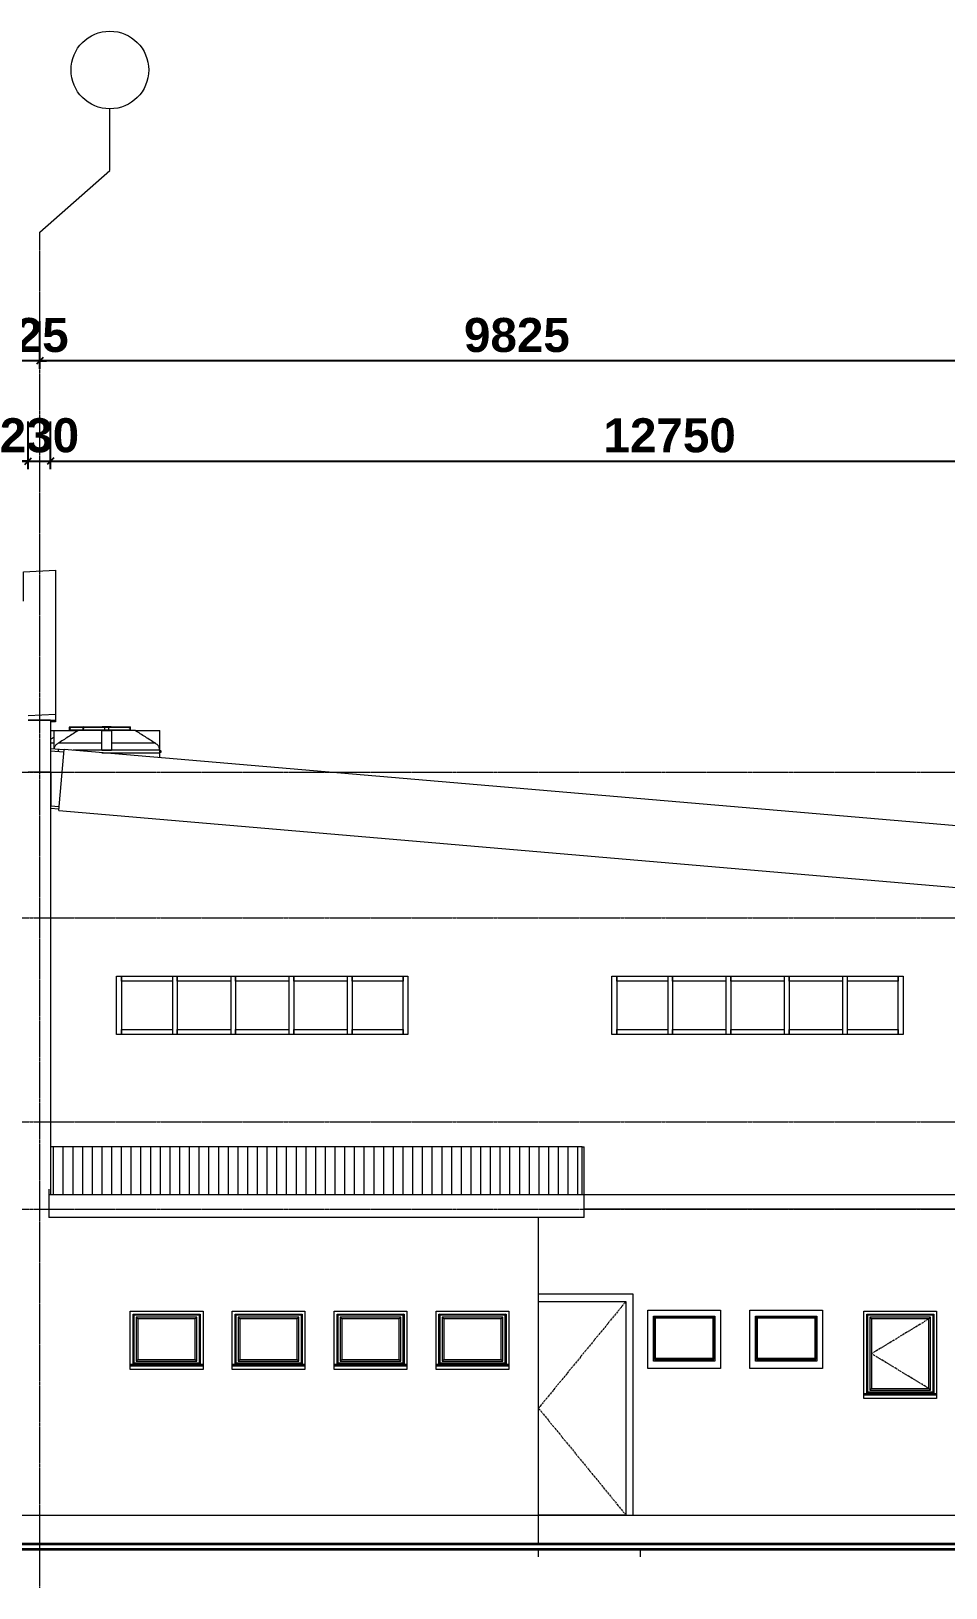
# Model space of a CAD drawing. Header units: inches. Extents: x 22 to 382261, y 22 to 371281.
# Drawn here: x 296022 to 305442, y 112858 to 128892 of the extents above; entities that cross this region are included whole.
import ezdxf

# ---------------------------------------------------------------- set-up
doc = ezdxf.new("R2010")
doc.units = ezdxf.units.IN
doc.header["$MEASUREMENT"] = 0
doc.linetypes.add('Centre', pattern=[31.75, 6.35, -4.7625, 15.875, -4.7625])
doc.linetypes.add('Grid Line 1_2_', pattern=[22.225, 12.7, -3.175, 3.175, -3.175])
for name, color, linetype, lineweight in [('A-ANNO-DIMS', 211, 'Continuous', 9), ('A-DOOR', 31, 'Continuous', 9), ('A-DOOR-FRAM', 31, 'Continuous', 9), ('A-FLOR', 192, 'Continuous', 9), ('A-FLOR-LEVL', 51, 'Continuous', 9), ('A-GLAZ', 151, 'Continuous', 9), ('A-GLAZ-CWMG', 51, 'Continuous', 9), ('A-ROOF', 132, 'Continuous', 9), ('A-ROOF-OTLN', 132, 'Continuous', 9), ('A-ROOF-PATT', 132, 'Continuous', 9), ('A-WALL', 113, 'Continuous', 9), ('I-WALL', 2, 'Continuous', 9), ('P-PIPE', 3, 'Continuous', 9), ('Q-CASE', 31, 'Continuous', 9), ('S-GRID', 1, 'Continuous', 9), ('S-GRID-IDEN', 1, 'Continuous', 9)]:
    doc.layers.add(name, color=color, linetype=linetype, lineweight=lineweight)
doc.styles.add('Arial_B', font='arialbd.ttf', dxfattribs={"height": 350.793651})
doc.dimstyles.new('2', dxfattribs={"dimscale": 304.8, "dimtxt": 346.888196, "dimasz": 0.221354, "dimexe": 1.338583, "dimexo": 0.0625, "dimgap": 0.278871, "dimtad": 1, "dimdec": 0, "dimzin": 0, "dimdsep": 46, "dimtxsty": 'Arial_B', "dimblk1": 'OBLIQUE', "dimblk2": 'OBLIQUE', "dimsah": 1, "dimcen": 0.09, "dimdle": 0.557743, "dimazin": 0, "dimtfac": 1, "dimtdec": 4, "dimtix": 1, "dimtmove": 0, "dimatfit": 3, "dimfxl": 0.557743, "dimfxlon": 1, "dimtvp": 1, "dimtolj": 1, "dimtzin": 0, "dimarcsym": 2})

# ---------------------------------------------------------------- blocks, each defined once
blk = doc.blocks.new('Windows_Sgl_Plain - 750 by 600-492824-Left Side Elevation - Callout 1')
at = {"layer": 'A-GLAZ'}
for p, q in [((4979, 2350), (5609, 2350)), ((4979, 1885), (4979, 2350)), ((4989, 2340), (4989, 1903)), ((4989, 2340), (5599, 2340)), ((4999, 2330), (4989, 2340)), ((4999, 1913), (4999, 2330)), ((4999, 2330), (5589, 2330)), ((5599, 2340), (5589, 2330)), ((5589, 2330), (5589, 1913)), ((5599, 1903), (5599, 2340)), ((5609, 2350), (5609, 1885)), ((5609, 1885), (4979, 1885)), ((4989, 1903), (4999, 1913)), ((4989, 1903), (5599, 1903)), ((5589, 1913), (4999, 1913)), ((5599, 1903), (5589, 1913))]:
    blk.add_line(p, q, dxfattribs=at)
blk = doc.blocks.new('Windows_Sgl_Plain - 750 by 900-492823-Left Side Elevation - Callout 1')
at = {"layer": 'A-GLAZ'}
for p, q in [((7174, 1553), (7174, 2370)), ((7185, 2359), (7174, 2370)), ((7174, 2370), (7864, 2370)), ((7185, 1564), (7185, 2359)), ((7853, 2359), (7185, 2359)), ((7224, 2320), (7206, 2337)), ((7206, 2337), (7206, 1586)), ((7831, 2337), (7206, 2337)), ((7224, 2320), (7224, 1603)), ((7814, 2320), (7224, 2320)), ((7831, 2337), (7814, 2320)), ((7814, 1603), (7814, 2320)), ((7831, 1586), (7831, 2337)), ((7864, 2370), (7853, 2359)), ((7853, 2359), (7853, 1564)), ((7864, 2370), (7864, 1553)), ((7144, 1551), (7894, 1551)), ((7894, 1550), (7144, 1550)), ((7894, 1545), (7144, 1545)), ((7144, 1534), (7144, 1539)), ((7144, 1500), (7144, 1534)), ((7894, 1534), (7144, 1534)), ((7894, 1500), (7144, 1500)), ((7185, 1564), (7174, 1553)), ((7864, 1553), (7174, 1553)), ((7853, 1564), (7185, 1564)), ((7224, 1603), (7206, 1586)), ((7206, 1586), (7831, 1586)), ((7224, 1603), (7814, 1603)), ((7814, 1603), (7831, 1586)), ((7853, 1564), (7864, 1553)), ((7894, 1539), (7894, 1534)), ((7894, 1534), (7894, 1500))]:
    blk.add_line(p, q, dxfattribs=at)
at = {"layer": 'A-GLAZ', "linetype": 'Centre'}
for p in [(7814, 2320), (7814, 1603)]:
    blk.add_line(p, (7224, 1962), dxfattribs=at)
blk = doc.blocks.new('Roofs 2 - Roofs 2-479373-Left Side Elevation - Callout 1')
at = {"layer": 'A-ROOF-PATT'}
h = blk.add_hatch(dxfattribs=at)
h.set_pattern_fill('FP_4', color=256, style=0, pattern_type=2)
h.set_pattern_definition([(90, (5404.45, 7613.61), (-100, 6e-15), [])])
h.paths.add_polyline_path([(-1094, 8157), (-1092, 8185), (-1231, 8197), (-1231, 8168), (-1146, 8161)])
at = {"layer": 'A-ROOF'}
for p, q in [((-1231, 8197), (-1092, 8185)), ((-1094, 8157), (-1231, 8168)), ((-1231, 7605), (-1142, 7598)), ((-1145, 7569), (-1231, 7577))]:
    blk.add_line(p, q, dxfattribs=at)
blk = doc.blocks.new('Casework 3 - Casework 3-482897-Left Side Elevation - Callout 1')
at = {"layer": 'Q-CASE'}
for p, q in [((-1146, 7556), (-1092, 8185)), ((12195, 7046), (-1092, 8185)), ((-1146, 7556), (12141, 6417)), ((12195, 7046), (12141, 6417))]:
    blk.add_line(p, q, dxfattribs=at)
blk = doc.blocks.new('96M_High_Galvanize_Water_Tank_Frame_22788 - 96M_High_Galvanize_Water_Tank_Frame_22788-498790-Left Side Elevation - Callout 1')
at = {"layer": 'P-PIPE'}
for p, q in [((-1231, 8380), (-1199, 8380)), ((-1199, 8380), (-1199, 8194)), ((-1199, 8380), (-947, 8380)), ((-1039, 8412), (-1039, 8383)), ((-1039, 8383), (-1033, 8383)), ((-1034, 8405), (-1034, 8383)), ((-1033, 8418), (-893, 8418)), ((-1033, 8383), (-1033, 8405)), ((-899, 8383), (-1033, 8383)), ((-1015, 8383), (-1015, 8380)), ((-704, 8380), (-947, 8380)), ((-899, 8412), (-899, 8383)), ((-899, 8383), (-893, 8383)), ((-894, 8405), (-894, 8383)), ((-893, 8418), (-700, 8418)), ((-893, 8383), (-893, 8405)), ((-672, 8383), (-893, 8383)), ((-875, 8383), (-875, 8380)), ((-704, 8380), (-602, 8380)), ((-704, 8177), (-704, 8380)), ((-672, 8418), (-700, 8418)), ((-700, 8418), (-700, 8412)), ((-634, 8418), (-672, 8418)), ((-672, 8418), (-672, 8412)), ((-672, 8383), (-672, 8412)), ((-634, 8383), (-672, 8383)), ((-634, 8412), (-634, 8418)), ((-606, 8418), (-634, 8418)), ((-634, 8412), (-634, 8383)), ((-412, 8383), (-634, 8383)), ((-606, 8412), (-606, 8418)), ((-606, 8418), (-413, 8418)), ((-359, 8380), (-602, 8380)), ((-602, 8380), (-602, 8177)), ((-431, 8380), (-431, 8383)), ((-413, 8405), (-413, 8383)), ((-413, 8383), (-407, 8383)), ((-412, 8383), (-412, 8405)), ((-407, 8383), (-407, 8412)), ((-359, 8380), (-107, 8380)), ((-107, 8177), (-107, 8380)), ((-1199, 8249), (-1231, 8249)), ((-704, 8249), (-1154, 8249)), ((-152, 8249), (-602, 8249)), ((-109, 8177), (-109, 8180)), ((-988, 8177), (-999, 8177)), ((-922, 8177), (-947, 8177)), ((-852, 8177), (-869, 8177)), ((-755, 8177), (-776, 8177)), ((-704, 8177), (-653, 8177)), ((-695, 8151), (-692, 8151)), ((-653, 8177), (-602, 8177)), ((-614, 8151), (-610, 8151)), ((-521, 8177), (-533, 8177)), ((-533, 8151), (-522, 8151)), ((-436, 8177), (-460, 8177)), ((-459, 8151), (-437, 8151)), ((-366, 8177), (-391, 8177)), ((-390, 8151), (-367, 8151)), ((-303, 8177), (-326, 8177)), ((-325, 8151), (-304, 8151)), ((-248, 8177), (-265, 8177)), ((-265, 8151), (-249, 8151)), ((-202, 8177), (-204, 8177)), ((-204, 8151), (-202, 8151)), ((-153, 8177), (-163, 8177)), ((-163, 8151), (-154, 8151)), ((-126, 8177), (-134, 8177)), ((-134, 8151), (-126, 8151)), ((-113, 8177), (-115, 8177)), ((-115, 8151), (-113, 8151)), ((-109, 8177), (-107, 8177)), ((-107, 8100), (-107, 8177))]:
    blk.add_line(p, q, dxfattribs=at)
at = {"layer": 'P-PIPE', "flags": 128}
for points in [[(-1034, 8405), (-1034, 8406), (-1034, 8406), (-1034, 8406), (-1034, 8406), (-1034, 8407), (-1034, 8407), (-1034, 8407), (-1034, 8407), (-1034, 8408), (-1034, 8408), (-1034, 8408), (-1033, 8408), (-1033, 8409), (-1033, 8409), (-1033, 8409), (-1033, 8409), (-1033, 8409), (-1033, 8410), (-1032, 8410), (-1032, 8410), (-1032, 8410), (-1032, 8410), (-1032, 8410), (-1031, 8411), (-1031, 8411), (-1031, 8411), (-1031, 8411), (-1031, 8411), (-1030, 8411), (-1030, 8411), (-1030, 8411), (-1030, 8411), (-1029, 8412), (-1029, 8412), (-1029, 8412), (-1029, 8412), (-1028, 8412), (-1028, 8412), (-1028, 8412), (-1028, 8412)], [(-899, 8412), (-907, 8412), (-915, 8412), (-923, 8412), (-931, 8412), (-939, 8412), (-946, 8412), (-953, 8412), (-960, 8412), (-966, 8412), (-972, 8412), (-978, 8412), (-984, 8412), (-989, 8412), (-994, 8412), (-999, 8412), (-1003, 8412), (-1007, 8412), (-1011, 8412), (-1014, 8412), (-1017, 8412), (-1020, 8412), (-1022, 8412), (-1024, 8412), (-1025, 8412), (-1027, 8412), (-1027, 8412), (-1028, 8412), (-1028, 8412)], [(-1028, 8412), (-1028, 8412), (-1027, 8412), (-1026, 8412), (-1025, 8412), (-1023, 8412)], [(-894, 8405), (-894, 8406), (-894, 8406), (-894, 8406), (-894, 8406), (-894, 8407), (-894, 8407), (-894, 8407), (-894, 8407), (-894, 8408), (-894, 8408), (-894, 8408), (-893, 8408), (-893, 8409), (-893, 8409), (-893, 8409), (-893, 8409), (-893, 8409), (-893, 8410), (-892, 8410), (-892, 8410), (-892, 8410), (-892, 8410), (-892, 8410), (-891, 8411), (-891, 8411), (-891, 8411), (-891, 8411), (-891, 8411), (-890, 8411), (-890, 8411), (-890, 8411), (-890, 8411), (-889, 8412), (-889, 8412), (-889, 8412), (-889, 8412), (-888, 8412), (-888, 8412), (-888, 8412), (-888, 8412)], [(-418, 8412), (-418, 8412), (-419, 8412), (-420, 8412), (-421, 8412), (-423, 8412), (-425, 8412), (-427, 8412), (-430, 8412), (-433, 8412), (-436, 8412), (-440, 8412), (-444, 8412), (-449, 8412), (-454, 8412), (-459, 8412), (-464, 8412), (-470, 8412), (-476, 8412), (-483, 8412), (-489, 8412), (-496, 8412), (-503, 8412), (-511, 8412), (-518, 8412), (-526, 8412), (-534, 8412), (-542, 8412), (-550, 8412), (-559, 8412), (-568, 8412), (-577, 8412), (-585, 8412), (-595, 8412), (-604, 8412), (-613, 8412), (-622, 8412), (-632, 8412), (-641, 8412), (-650, 8412), (-660, 8412), (-669, 8412), (-678, 8412), (-688, 8412), (-697, 8412), (-706, 8412), (-715, 8412), (-724, 8412), (-733, 8412), (-742, 8412), (-751, 8412), (-759, 8412), (-767, 8412), (-775, 8412), (-783, 8412), (-791, 8412), (-799, 8412), (-806, 8412), (-813, 8412), (-820, 8412), (-826, 8412), (-832, 8412), (-838, 8412), (-844, 8412), (-849, 8412), (-854, 8412), (-859, 8412), (-863, 8412), (-867, 8412), (-871, 8412), (-874, 8412), (-877, 8412), (-880, 8412), (-882, 8412), (-884, 8412), (-885, 8412), (-887, 8412), (-887, 8412), (-888, 8412), (-888, 8412)], [(-888, 8412), (-888, 8412), (-887, 8412), (-886, 8412), (-885, 8412), (-883, 8412)], [(-424, 8412), (-422, 8412), (-420, 8412), (-419, 8412), (-418, 8412), (-418, 8412), (-418, 8412)], [(-418, 8412), (-418, 8412), (-417, 8412), (-417, 8412), (-417, 8412), (-417, 8412), (-416, 8412), (-416, 8412), (-416, 8411), (-416, 8411), (-415, 8411), (-415, 8411), (-415, 8411), (-415, 8411), (-415, 8411), (-414, 8411), (-414, 8410), (-414, 8410), (-414, 8410), (-414, 8410), (-413, 8410), (-413, 8410), (-413, 8409), (-413, 8409), (-413, 8409), (-413, 8409), (-412, 8409), (-412, 8408), (-412, 8408), (-412, 8408), (-412, 8408), (-412, 8407), (-412, 8407), (-412, 8407), (-412, 8407), (-412, 8406), (-412, 8406), (-412, 8406), (-412, 8406), (-412, 8405), (-412, 8405)], [(-107, 8177), (-107, 8177), (-108, 8177), (-111, 8177), (-114, 8177), (-118, 8177), (-122, 8177), (-128, 8177), (-134, 8177), (-142, 8177), (-150, 8177), (-159, 8177), (-168, 8177), (-179, 8177), (-190, 8177), (-202, 8177), (-215, 8177), (-228, 8177), (-242, 8177), (-257, 8177), (-272, 8177), (-288, 8177), (-305, 8177), (-322, 8177), (-340, 8177), (-358, 8177), (-376, 8177), (-395, 8177), (-415, 8177), (-435, 8177), (-455, 8177), (-475, 8177), (-496, 8177), (-517, 8177), (-539, 8177), (-560, 8177), (-582, 8177), (-603, 8177), (-625, 8177), (-647, 8177), (-669, 8177), (-691, 8177), (-712, 8177), (-734, 8177), (-756, 8177), (-777, 8177), (-798, 8177), (-819, 8177), (-840, 8177), (-860, 8177), (-880, 8177), (-900, 8177), (-919, 8177), (-938, 8177), (-956, 8177), (-974, 8177), (-992, 8177), (-999, 8177)], [(-702, 8151), (-681, 8151), (-659, 8151), (-637, 8151), (-615, 8151), (-593, 8151), (-572, 8151), (-550, 8151), (-529, 8151), (-508, 8151), (-487, 8151), (-466, 8151), (-446, 8151), (-426, 8151), (-406, 8151), (-387, 8151), (-368, 8151), (-349, 8151), (-331, 8151), (-314, 8151), (-297, 8151), (-281, 8151), (-265, 8151), (-250, 8151), (-236, 8151), (-222, 8151), (-209, 8151), (-197, 8151), (-185, 8151), (-174, 8151), (-164, 8151), (-155, 8151), (-146, 8151), (-138, 8151), (-131, 8151), (-125, 8151), (-120, 8151), (-116, 8151), (-112, 8151), (-110, 8151), (-108, 8151), (-107, 8151), (-107, 8151)], [(-112, 8177), (-110, 8177), (-108, 8177), (-107, 8177), (-107, 8177)], [(-107, 8151), (-107, 8151), (-108, 8151), (-111, 8151)], [(-107, 8177), (-106, 8177), (-106, 8177), (-105, 8177), (-105, 8177), (-104, 8177), (-104, 8176), (-103, 8176), (-103, 8176), (-102, 8176), (-102, 8176), (-101, 8176), (-101, 8175), (-100, 8175), (-100, 8175), (-100, 8175), (-99, 8174), (-99, 8174), (-98, 8174), (-98, 8173), (-98, 8173), (-97, 8173), (-97, 8172), (-97, 8172), (-96, 8171), (-96, 8171), (-96, 8171), (-96, 8170), (-95, 8170), (-95, 8169), (-95, 8169), (-95, 8168), (-95, 8168), (-94, 8167), (-94, 8167), (-94, 8166), (-94, 8166), (-94, 8165), (-94, 8165), (-94, 8164), (-94, 8164), (-94, 8163), (-94, 8163), (-94, 8162), (-94, 8162), (-94, 8161), (-94, 8161), (-95, 8160), (-95, 8160), (-95, 8159), (-95, 8159), (-95, 8158), (-96, 8158), (-96, 8157), (-96, 8157), (-96, 8157), (-97, 8156), (-97, 8156), (-97, 8155), (-98, 8155), (-98, 8155), (-99, 8154), (-99, 8154), (-99, 8154), (-100, 8153), (-100, 8153), (-101, 8153), (-101, 8153), (-102, 8153), (-102, 8152), (-102, 8152), (-103, 8152), (-103, 8152), (-104, 8152), (-104, 8152), (-105, 8152), (-105, 8151), (-106, 8151), (-106, 8151), (-107, 8151)]]:
    blk.add_lwpolyline(points, dxfattribs=at)
at = {"layer": 'P-PIPE'}
for centre, start, end in [((-1033, 8412), 90, 180), ((-1033, 8412), 135, 180), ((-893, 8412), 90, 180), ((-893, 8412), 135, 180), ((-413, 8412), 0, 90), ((-413, 8412), 0, 45)]:
    blk.add_arc(centre, 6.35, start, end, dxfattribs=at)
for points in [[(-947, 8380), (-964, 8369), (-999, 8347), (-1050, 8314), (-1102, 8281), (-1136, 8259), (-1154, 8249)], [(-152, 8249), (-169, 8259), (-204, 8281), (-255, 8314), (-307, 8347), (-341, 8369), (-359, 8380)], [(-1199, 8309), (-1210, 8302), (-1220, 8295), (-1231, 8288)], [(-1154, 8249), (-1158, 8246), (-1166, 8242), (-1177, 8232), (-1185, 8221), (-1192, 8208), (-1194, 8199), (-1195, 8194)], [(-109, 8180), (-109, 8185), (-110, 8194), (-114, 8208), (-120, 8221), (-129, 8232), (-140, 8242), (-148, 8246), (-152, 8249)]]:
    blk.add_open_spline(points, degree=3, dxfattribs=at)
blk = doc.blocks.new('Rectangular Mullion - 50 x 150mm-560734-Left Side Elevation - Callout 1')
at = {"layer": 'A-GLAZ-CWMG'}
blk.add_line((7499, 5250), (7499, 5850), dxfattribs=at)
blk = doc.blocks.new('Rectangular Mullion - 50 x 150mm-440584-Left Side Elevation - Callout 1')
at = {"layer": 'A-GLAZ-CWMG'}
for p, q in [((-13531, 5800), (-13531, 5850)), ((-13006, 5800), (-13531, 5800)), ((-13006, 5850), (-13006, 5800))]:
    blk.add_line(p, q, dxfattribs=at)
blk = doc.blocks.new('Rectangular Mullion - 50 x 150mm-560735-Left Side Elevation - Callout 1')
at = {"layer": 'A-GLAZ-CWMG'}
blk.add_line((4599, 5850), (4599, 5250), dxfattribs=at)
blk = doc.blocks.new('Rectangular Mullion - 50 x 150mm-440585-Left Side Elevation - Callout 1')
at = {"layer": 'A-GLAZ-CWMG'}
for p, q in [((-12956, 2250), (-12956, 2300)), ((-12956, 2300), (-12431, 2300)), ((-12431, 2300), (-12431, 2250))]:
    blk.add_line(p, q, dxfattribs=at)
blk = doc.blocks.new('Rectangular Mullion - 50 x 150mm-560731-Left Side Elevation - Callout 1')
at = {"layer": 'A-GLAZ-CWMG'}
for p, q in [((6924, 5850), (6924, 5250)), ((6974, 5850), (6974, 5250))]:
    blk.add_line(p, q, dxfattribs=at)
blk = doc.blocks.new('Rectangular Mullion - 50 x 150mm-441107-Left Side Elevation - Callout 1')
at = {"layer": 'A-GLAZ-CWMG'}
for p, q in [((6374, 5250), (6374, 5300)), ((6374, 5300), (6924, 5300)), ((6924, 5300), (6924, 5250))]:
    blk.add_line(p, q, dxfattribs=at)
blk = doc.blocks.new('Rectangular Mullion - 50 x 150mm-441108-Left Side Elevation - Callout 1')
at = {"layer": 'A-GLAZ-CWMG'}
for p, q in [((6374, 5800), (6374, 5850)), ((6924, 5800), (6374, 5800)), ((6924, 5850), (6924, 5800))]:
    blk.add_line(p, q, dxfattribs=at)
blk = doc.blocks.new('Windows_Sgl_Plain - 750 by 600-438113-Left Side Elevation - Callout 1')
at = {"layer": 'A-GLAZ'}
for p, q in [((-2186, 1853), (-2186, 2370)), ((-2186, 2370), (-1496, 2370)), ((-2175, 2359), (-2186, 2370)), ((-2175, 1864), (-2175, 2359)), ((-1507, 2359), (-2175, 2359)), ((-2136, 2320), (-2154, 2337)), ((-2154, 2337), (-2154, 1886)), ((-1529, 2337), (-2154, 2337)), ((-2136, 2320), (-2136, 1903)), ((-1546, 2320), (-2136, 2320)), ((-1529, 2337), (-1546, 2320)), ((-1546, 1903), (-1546, 2320)), ((-1529, 1886), (-1529, 2337)), ((-1496, 2370), (-1507, 2359)), ((-1507, 2359), (-1507, 1864)), ((-1496, 2370), (-1496, 1853)), ((-2216, 1851), (-1466, 1851)), ((-1466, 1850), (-2216, 1850)), ((-1466, 1845), (-2216, 1845)), ((-2216, 1834), (-2216, 1839)), ((-2216, 1800), (-2216, 1834)), ((-1466, 1834), (-2216, 1834)), ((-1466, 1800), (-2216, 1800)), ((-2186, 1853), (-2175, 1864)), ((-1496, 1853), (-2186, 1853)), ((-1507, 1864), (-2175, 1864)), ((-2154, 1886), (-2136, 1903)), ((-2154, 1886), (-1529, 1886)), ((-2136, 1903), (-1546, 1903)), ((-1529, 1886), (-1546, 1903)), ((-1496, 1853), (-1507, 1864)), ((-1466, 1839), (-1466, 1834)), ((-1466, 1834), (-1466, 1800))]:
    blk.add_line(p, q, dxfattribs=at)
blk = doc.blocks.new('M_Single-Flush - 900 by 2100-683578-Left Side Elevation - Callout 1')
at = {"layer": 'A-DOOR', "linetype": 'Centre'}
for p, q in [((4694, 2500), (3794, 1400)), ((3794, 1400), (4694, 300))]:
    blk.add_line(p, q, dxfattribs=at)
at = {"layer": 'A-DOOR'}
blk.add_line((3794, 300), (4694, 300), dxfattribs=at)
at = {"layer": 'A-DOOR-FRAM'}
for p, q in [((4770, 2576), (3794, 2576)), ((4770, 300), (4770, 2576)), ((3794, 2500), (4694, 2500)), ((4694, 2500), (4694, 300)), ((4694, 300), (4770, 300))]:
    blk.add_line(p, q, dxfattribs=at)
blk = doc.blocks.new('Casework 16 - Casework 16-903805-Left Side Elevation - Callout 1')
at = {"layer": 'Q-CASE'}
for p, q in [((-1511, 10016), (-1181, 10033)), ((-1511, 9712), (-1511, 10016)), ((-1181, 10033), (-1181, 8547)), ((-1181, 8547), (-1461, 8533)), ((-1181, 8547), (-1181, 8488)), ((-1461, 8488), (-1181, 8488)), ((-1181, 8469), (-1231, 8469)), ((-1181, 8488), (-1181, 8469))]:
    blk.add_line(p, q, dxfattribs=at)
blk = doc.blocks.new('Grid - Grid Head - Circle-749417-Left Side Elevation - Callout 1')
at = {"layer": 'S-GRID-IDEN'}
blk.add_circle((8484, 15184), 400, dxfattribs=at)
blk = doc.blocks.new('_Oblique')
at = {"color": 0, "linetype": 'ByBlock', "lineweight": -2}
blk.add_line((-0.5, -0.5), (0.5, 0.5), dxfattribs=at)
blk = doc.blocks.new('*D4936')
at = {"layer": 'A-ANNO-DIMS', "color": 0, "lineweight": -2, "transparency": 16777216}
for p, q in [((296112, 125415), (296112, 125904)), ((305937, 125415), (305937, 125904)), ((306107, 125496), (295942, 125496))]:
    blk.add_line(p, q, dxfattribs=at)
at = {"layer": 'Defpoints', "color": 0, "transparency": 16777216}
for p in [(296112, 125496), (296112, 125396), (305937, 125396)]:
    blk.add_point(p, dxfattribs=at)
at = {"layer": 'A-ANNO-DIMS', "color": 0, "lineweight": -2, "transparency": 16777216, "xscale": 67.46874999999999, "yscale": 67.46874999999999, "zscale": 67.46874999999999, "rotation": 180}
blk.add_blockref('_Oblique', (296112, 125496), dxfattribs=at)
at = {"layer": 'A-ANNO-DIMS', "color": 0, "lineweight": -2, "transparency": 16777216, "xscale": 67.46874999999999, "yscale": 67.46874999999999, "zscale": 67.46874999999999}
blk.add_blockref('_Oblique', (305937, 125496), dxfattribs=at)
at = {"layer": 'A-ANNO-DIMS', "color": 0, "transparency": 16777216, "insert": (301024, 125760), "char_height": 350.8, "width": 746.25, "attachment_point": 5, "style": 'Arial_B'}
blk.add_mtext('\\A1;9825', dxfattribs=at)
blk = doc.blocks.new('*D4937')
at = {"layer": 'A-ANNO-DIMS', "color": 0, "lineweight": -2, "transparency": 16777216}
for p, q in [((295887, 125415), (295887, 125904)), ((296112, 125415), (296112, 125904)), ((295887, 125496), (295819, 125496)), ((296112, 125496), (295887, 125496)), ((296112, 125496), (296179, 125496))]:
    blk.add_line(p, q, dxfattribs=at)
at = {"layer": 'Defpoints', "color": 0, "transparency": 16777216}
for p in [(295887, 125496), (295887, 125396), (296112, 125396)]:
    blk.add_point(p, dxfattribs=at)
at = {"layer": 'A-ANNO-DIMS', "color": 0, "lineweight": -2, "transparency": 16777216, "xscale": 67.46874999999999, "yscale": 67.46874999999999, "zscale": 67.46874999999999}
blk.add_blockref('_Oblique', (295887, 125496), dxfattribs=at)
at = {"layer": 'A-ANNO-DIMS', "color": 0, "lineweight": -2, "transparency": 16777216, "xscale": 67.46874999999999, "yscale": 67.46874999999999, "zscale": 67.46874999999999, "rotation": 180}
blk.add_blockref('_Oblique', (296112, 125496), dxfattribs=at)
at = {"layer": 'A-ANNO-DIMS', "color": 0, "transparency": 16777216, "insert": (295999, 125760), "char_height": 350.8, "width": 559.69, "attachment_point": 5, "style": 'Arial_B'}
blk.add_mtext('\\A1;225', dxfattribs=at)
blk = doc.blocks.new('*D4938')
at = {"layer": 'A-ANNO-DIMS', "color": 0, "lineweight": -2, "transparency": 16777216}
for p, q in [((285687, 125415), (285687, 125904)), ((295887, 125415), (295887, 125904)), ((296057, 125496), (285517, 125496))]:
    blk.add_line(p, q, dxfattribs=at)
at = {"layer": 'Defpoints', "color": 0, "transparency": 16777216}
for p in [(285687, 125496), (285687, 125396), (295887, 125396)]:
    blk.add_point(p, dxfattribs=at)
at = {"layer": 'A-ANNO-DIMS', "color": 0, "lineweight": -2, "transparency": 16777216, "xscale": 67.46874999999999, "yscale": 67.46874999999999, "zscale": 67.46874999999999, "rotation": 180}
blk.add_blockref('_Oblique', (285687, 125496), dxfattribs=at)
at = {"layer": 'A-ANNO-DIMS', "color": 0, "lineweight": -2, "transparency": 16777216, "xscale": 67.46874999999999, "yscale": 67.46874999999999, "zscale": 67.46874999999999}
blk.add_blockref('_Oblique', (295887, 125496), dxfattribs=at)
at = {"layer": 'A-ANNO-DIMS', "color": 0, "transparency": 16777216, "insert": (290787, 125760), "char_height": 350.8, "width": 932.81, "attachment_point": 5, "style": 'Arial_B'}
blk.add_mtext('\\A1;10200', dxfattribs=at)
blk = doc.blocks.new('*D4942')
at = {"layer": 'A-ANNO-DIMS', "color": 0, "lineweight": -2, "transparency": 16777216}
for p, q in [((274499, 124382), (274499, 124871)), ((295992, 124382), (295992, 124871)), ((274329, 124463), (296162, 124463))]:
    blk.add_line(p, q, dxfattribs=at)
at = {"layer": 'Defpoints', "color": 0, "transparency": 16777216}
for p in [(295992, 124463), (274499, 124363), (295992, 124363)]:
    blk.add_point(p, dxfattribs=at)
at = {"layer": 'A-ANNO-DIMS', "color": 0, "lineweight": -2, "transparency": 16777216, "xscale": 67.46874999999999, "yscale": 67.46874999999999, "zscale": 67.46874999999999, "rotation": 180}
blk.add_blockref('_Oblique', (274499, 124463), dxfattribs=at)
at = {"layer": 'A-ANNO-DIMS', "color": 0, "lineweight": -2, "transparency": 16777216, "xscale": 67.46874999999999, "yscale": 67.46874999999999, "zscale": 67.46874999999999}
blk.add_blockref('_Oblique', (295992, 124463), dxfattribs=at)
at = {"layer": 'A-ANNO-DIMS', "color": 0, "transparency": 16777216, "insert": (285246, 124727), "char_height": 350.8, "width": 932.81, "attachment_point": 5, "style": 'Arial_B'}
blk.add_mtext('\\A1;21492', dxfattribs=at)
blk = doc.blocks.new('*D4943')
at = {"layer": 'A-ANNO-DIMS', "color": 0, "lineweight": -2, "transparency": 16777216}
for p, q in [((295992, 124382), (295992, 124871)), ((296222, 124382), (296222, 124871)), ((295992, 124463), (295924, 124463)), ((295992, 124463), (296222, 124463)), ((296222, 124463), (296289, 124463))]:
    blk.add_line(p, q, dxfattribs=at)
at = {"layer": 'Defpoints', "color": 0, "transparency": 16777216}
for p in [(296222, 124463), (295992, 124363), (296222, 124363)]:
    blk.add_point(p, dxfattribs=at)
at = {"layer": 'A-ANNO-DIMS', "color": 0, "lineweight": -2, "transparency": 16777216, "xscale": 67.46874999999999, "yscale": 67.46874999999999, "zscale": 67.46874999999999}
blk.add_blockref('_Oblique', (295992, 124463), dxfattribs=at)
at = {"layer": 'A-ANNO-DIMS', "color": 0, "lineweight": -2, "transparency": 16777216, "xscale": 67.46874999999999, "yscale": 67.46874999999999, "zscale": 67.46874999999999, "rotation": 180}
blk.add_blockref('_Oblique', (296222, 124463), dxfattribs=at)
at = {"layer": 'A-ANNO-DIMS', "color": 0, "transparency": 16777216, "insert": (296107, 124727), "char_height": 350.8, "width": 559.69, "attachment_point": 5, "style": 'Arial_B'}
blk.add_mtext('\\A1;230', dxfattribs=at)
blk = doc.blocks.new('*D4944')
at = {"layer": 'A-ANNO-DIMS', "color": 0, "lineweight": -2, "transparency": 16777216}
for p, q in [((296222, 124382), (296222, 124871)), ((308972, 124382), (308972, 124871)), ((296052, 124463), (309142, 124463))]:
    blk.add_line(p, q, dxfattribs=at)
at = {"layer": 'Defpoints', "color": 0, "transparency": 16777216}
for p in [(308972, 124463), (296222, 124363), (308972, 124363)]:
    blk.add_point(p, dxfattribs=at)
at = {"layer": 'A-ANNO-DIMS', "color": 0, "lineweight": -2, "transparency": 16777216, "xscale": 67.46874999999999, "yscale": 67.46874999999999, "zscale": 67.46874999999999, "rotation": 180}
blk.add_blockref('_Oblique', (296222, 124463), dxfattribs=at)
at = {"layer": 'A-ANNO-DIMS', "color": 0, "lineweight": -2, "transparency": 16777216, "xscale": 67.46874999999999, "yscale": 67.46874999999999, "zscale": 67.46874999999999}
blk.add_blockref('_Oblique', (308972, 124463), dxfattribs=at)
at = {"layer": 'A-ANNO-DIMS', "color": 0, "transparency": 16777216, "insert": (302597, 124727), "char_height": 350.8, "width": 932.81, "attachment_point": 5, "style": 'Arial_B'}
blk.add_mtext('\\A1;12750', dxfattribs=at)

msp = doc.modelspace()

# ---------------------------------------------------------------- hatches: boundary and pattern name
at = {"layer": 'A-ROOF-PATT'}
h = msp.add_hatch(dxfattribs=at)
h.set_pattern_fill('FP_6', color=256, style=0, pattern_type=2)
h.set_pattern_definition([(90, (297452.76, 118441.02), (-100, 6e-15), [])])
h.paths.add_polyline_path([(300601.2, 116909.1), (301696.6, 116909.1), (301696.6, 117400.2), (296221.6, 117400.2), (296221.6, 116909.1), (300016.9, 116909.1)])

# ---------------------------------------------------------------- linework, layer by layer
at = {"layer": 'A-FLOR', "lineweight": 35}
for p, q in [((311117.6, 113308), (273725.8, 113308)), ((273725.8, 113258), (311117.6, 113258))]:
    msp.add_line(p, q, dxfattribs=at)
at = {"layer": 'A-FLOR-LEVL', "linetype": 'Grid Line 1_2_'}
for p, q in [((274114.5, 121258), (312992.1, 121258)), ((274114.5, 119758), (312992.1, 119758)), ((274114.5, 117658), (312992.1, 117658)), ((274114.5, 116758), (312992.1, 116758)), ((274114.5, 113608), (312992.1, 113608)), ((274114.5, 113308), (312992.1, 113308))]:
    msp.add_line(p, q, dxfattribs=at)
at = {"layer": 'A-ROOF'}
for p, q in [((301696.6, 117400.2), (296221.6, 117400.2)), ((301696.6, 116909.1), (301696.6, 117400.2)), ((296221.6, 116963.7), (296221.6, 116909.1)), ((301715.6, 116908), (308271.6, 116908)), ((308271.6, 116758), (301715.6, 116758))]:
    msp.add_line(p, q, dxfattribs=at)
at = {"layer": 'A-ROOF-OTLN'}
for p, q in [((301696.6, 117400.2), (301715.6, 117400.2)), ((301715.6, 116674.1), (301715.6, 117400.2)), ((296202.6, 116963.7), (296202.6, 116674.1)), ((296202.6, 116909.1), (301715.6, 116909.1)), ((301715.6, 116674.1), (296202.6, 116674.1))]:
    msp.add_line(p, q, dxfattribs=at)
at = {"layer": 'A-WALL'}
for p, q in [((302371.6, 115718), (303121.6, 115718)), ((302371.6, 115118), (302371.6, 115718)), ((303121.6, 115718), (303121.6, 115118)), ((303421.6, 115718), (304171.6, 115718)), ((303421.6, 115118), (303421.6, 115718)), ((304171.6, 115718), (304171.6, 115118)), ((304596.6, 114847.4), (304596.6, 115708)), ((304596.6, 115708), (305346.6, 115708)), ((305346.6, 115708), (305346.6, 114847.4)), ((303121.6, 115118), (302371.6, 115118)), ((304171.6, 115118), (303421.6, 115118)), ((302146.6, 113608), (301246.6, 113608)), ((302222.6, 113608), (308146.6, 113608))]:
    msp.add_line(p, q, dxfattribs=at)
at = {"layer": 'I-WALL'}
for p, q in [((296221.6, 121796.4), (295991.6, 121796.4)), ((296221.6, 121796.4), (296221.6, 121258)), ((296221.6, 121258), (295991.6, 121258)), ((296226.6, 121258), (296221.6, 121258)), ((296221.6, 121258), (296221.6, 116963.7)), ((296226.6, 120912.8), (296226.6, 121258)), ((296901.8, 118558), (296901.8, 119158)), ((296901.8, 119158), (299901.8, 119158)), ((299901.8, 119158), (299901.8, 118558)), ((302001.8, 118558), (302001.8, 119158)), ((302001.8, 119158), (305001.8, 119158)), ((305001.8, 119158), (305001.8, 118558)), ((299901.8, 118558), (296901.8, 118558)), ((305001.8, 118558), (302001.8, 118558)), ((301246.6, 113308), (301246.6, 116674.1)), ((297041.6, 115147.4), (297041.6, 115708)), ((297041.6, 115708), (297791.6, 115708)), ((297791.6, 115708), (297791.6, 115147.4)), ((298091.6, 115147.4), (298091.6, 115708)), ((298091.6, 115708), (298841.6, 115708)), ((298841.6, 115708), (298841.6, 115147.4)), ((299141.6, 115147.4), (299141.6, 115708)), ((299141.6, 115708), (299891.6, 115708)), ((299891.6, 115708), (299891.6, 115147.4)), ((300191.6, 115147.4), (300191.6, 115708)), ((300191.6, 115708), (300941.6, 115708)), ((300941.6, 115708), (300941.6, 115147.4)), ((278626.6, 113608), (301246.6, 113608)), ((301246.6, 113177.1), (301246.6, 113258)), ((302296.6, 113177.1), (302296.6, 113258))]:
    msp.add_line(p, q, dxfattribs=at)
at = {"layer": 'S-GRID'}
for p, q in [((296832, 127457.2), (296832, 128092.2)), ((296111.6, 126822.2), (296832, 127457.2))]:
    msp.add_line(p, q, dxfattribs=at)
at = {"layer": 'S-GRID', "linetype": 'Grid Line 1_2_'}
msp.add_line((296111.6, 112858), (296111.6, 126822.2), dxfattribs=at)

# ---------------------------------------------------------------- block references
at = {"layer": 'A-DOOR', "linetype": 'Centre'}
msp.add_blockref('M_Single-Flush - 900 by 2100-683578-Left Side Elevation - Callout 1', (297452.8, 113308), dxfattribs=at)
at = {"layer": 'A-GLAZ'}
for name, p in [('Windows_Sgl_Plain - 750 by 600-438113-Left Side Elevation - Callout 1', (299257.8, 113308)), ('Windows_Sgl_Plain - 750 by 600-438113-Left Side Elevation - Callout 1', (300307.8, 113308)), ('Windows_Sgl_Plain - 750 by 600-438113-Left Side Elevation - Callout 1', (301357.8, 113308)), ('Windows_Sgl_Plain - 750 by 600-438113-Left Side Elevation - Callout 1', (302407.8, 113308)), ('Windows_Sgl_Plain - 750 by 600-492824-Left Side Elevation - Callout 1', (297452.8, 113308)), ('Windows_Sgl_Plain - 750 by 600-492824-Left Side Elevation - Callout 1', (298502.8, 113308)), ('Windows_Sgl_Plain - 750 by 900-492823-Left Side Elevation - Callout 1', (297452.8, 113308))]:
    msp.add_blockref(name, p, dxfattribs=at)
at = {"layer": 'A-GLAZ-CWMG'}
for name, p in [('Rectangular Mullion - 50 x 150mm-440584-Left Side Elevation - Callout 1', (310483, 113308)), ('Rectangular Mullion - 50 x 150mm-560735-Left Side Elevation - Callout 1', (292352.8, 113308)), ('Rectangular Mullion - 50 x 150mm-560731-Left Side Elevation - Callout 1', (290552.8, 113308)), ('Rectangular Mullion - 50 x 150mm-441108-Left Side Elevation - Callout 1', (291152.8, 113308)), ('Rectangular Mullion - 50 x 150mm-560731-Left Side Elevation - Callout 1', (291152.8, 113308)), ('Rectangular Mullion - 50 x 150mm-441108-Left Side Elevation - Callout 1', (291752.8, 113308)), ('Rectangular Mullion - 50 x 150mm-560731-Left Side Elevation - Callout 1', (291752.8, 113308)), ('Rectangular Mullion - 50 x 150mm-441108-Left Side Elevation - Callout 1', (292352.8, 113308)), ('Rectangular Mullion - 50 x 150mm-560731-Left Side Elevation - Callout 1', (292352.8, 113308)), ('Rectangular Mullion - 50 x 150mm-440584-Left Side Elevation - Callout 1', (312858, 113308)), ('Rectangular Mullion - 50 x 150mm-560734-Left Side Elevation - Callout 1', (292352.8, 113308)), ('Rectangular Mullion - 50 x 150mm-440584-Left Side Elevation - Callout 1', (315583, 113308)), ('Rectangular Mullion - 50 x 150mm-560735-Left Side Elevation - Callout 1', (297452.8, 113308)), ('Rectangular Mullion - 50 x 150mm-560731-Left Side Elevation - Callout 1', (295652.8, 113308)), ('Rectangular Mullion - 50 x 150mm-441108-Left Side Elevation - Callout 1', (296252.8, 113308)), ('Rectangular Mullion - 50 x 150mm-560731-Left Side Elevation - Callout 1', (296252.8, 113308)), ('Rectangular Mullion - 50 x 150mm-441108-Left Side Elevation - Callout 1', (296852.8, 113308)), ('Rectangular Mullion - 50 x 150mm-560731-Left Side Elevation - Callout 1', (296852.8, 113308)), ('Rectangular Mullion - 50 x 150mm-441108-Left Side Elevation - Callout 1', (297452.8, 113308)), ('Rectangular Mullion - 50 x 150mm-560731-Left Side Elevation - Callout 1', (297452.8, 113308)), ('Rectangular Mullion - 50 x 150mm-440584-Left Side Elevation - Callout 1', (317958, 113308)), ('Rectangular Mullion - 50 x 150mm-560734-Left Side Elevation - Callout 1', (297452.8, 113308)), ('Rectangular Mullion - 50 x 150mm-440585-Left Side Elevation - Callout 1', (309908, 116308)), ('Rectangular Mullion - 50 x 150mm-441107-Left Side Elevation - Callout 1', (291152.8, 113308)), ('Rectangular Mullion - 50 x 150mm-441107-Left Side Elevation - Callout 1', (291752.8, 113308)), ('Rectangular Mullion - 50 x 150mm-441107-Left Side Elevation - Callout 1', (292352.8, 113308)), ('Rectangular Mullion - 50 x 150mm-440585-Left Side Elevation - Callout 1', (312283, 116308)), ('Rectangular Mullion - 50 x 150mm-440585-Left Side Elevation - Callout 1', (315008, 116308)), ('Rectangular Mullion - 50 x 150mm-441107-Left Side Elevation - Callout 1', (296252.8, 113308)), ('Rectangular Mullion - 50 x 150mm-441107-Left Side Elevation - Callout 1', (296852.8, 113308)), ('Rectangular Mullion - 50 x 150mm-441107-Left Side Elevation - Callout 1', (297452.8, 113308)), ('Rectangular Mullion - 50 x 150mm-440585-Left Side Elevation - Callout 1', (317383, 116308))]:
    msp.add_blockref(name, p, dxfattribs=at)
at = {"layer": 'A-ROOF'}
msp.add_blockref('Roofs 2 - Roofs 2-479373-Left Side Elevation - Callout 1', (297452.8, 113308), dxfattribs=at)
at = {"layer": 'P-PIPE'}
msp.add_blockref('96M_High_Galvanize_Water_Tank_Frame_22788 - 96M_High_Galvanize_Water_Tank_Frame_22788-498790-Left Side Elevation - Callout 1', (297452.8, 113308), dxfattribs=at)
at = {"layer": 'Q-CASE'}
for name in ['Casework 16 - Casework 16-903805-Left Side Elevation - Callout 1', 'Casework 3 - Casework 3-482897-Left Side Elevation - Callout 1']:
    msp.add_blockref(name, (297452.8, 113308), dxfattribs=at)
at = {"layer": 'S-GRID-IDEN'}
msp.add_blockref('Grid - Grid Head - Circle-749417-Left Side Elevation - Callout 1', (288348.2, 113308), dxfattribs=at)

# ---------------------------------------------------------------- dimensions: what is measured, and where the dimension line sits
at = {"layer": 'A-ANNO-DIMS'}
for base, p1, p2, override, picture, middle in [((285686.6, 125495.7), (295886.6, 125395.7), (285686.6, 125395.7), {"dimpost": '<>', "dimfxl": 10200}, '*D4938', (290786.6, 125759.8)), ((295886.6, 125495.7), (296111.6, 125395.7), (295886.6, 125395.7), {"dimpost": '<>', "dimfxl": 225}, '*D4937', (295999.1, 125759.8)), ((296111.6, 125495.7), (305936.6, 125395.7), (296111.6, 125395.7), {"dimpost": '<>', "dimfxl": 9825}, '*D4936', (301024.1, 125759.9)), ((295991.6, 124463.1), (274499.5, 124363.1), (295991.6, 124363.1), {"dimpost": '<>', "dimfxl": 21492.1}, '*D4942', (285245.5, 124727.3)), ((296221.6, 124463.1), (295991.6, 124363.1), (296221.6, 124363.1), {"dimpost": '<>', "dimfxl": 230}, '*D4943', (296106.6, 124727.2)), ((308971.6, 124463.1), (296221.6, 124363.1), (308971.6, 124363.1), {"dimpost": '<>', "dimfxl": 12750}, '*D4944', (302596.6, 124727.2))]:
    dim = msp.add_linear_dim(base=base, p1=p1, p2=p2, dimstyle='2', override=override, dxfattribs=at)
    dim.commit()
    dim.dimension.update_dxf_attribs({"geometry": picture, "text_midpoint": middle})

doc.saveas('drawing.dxf')
